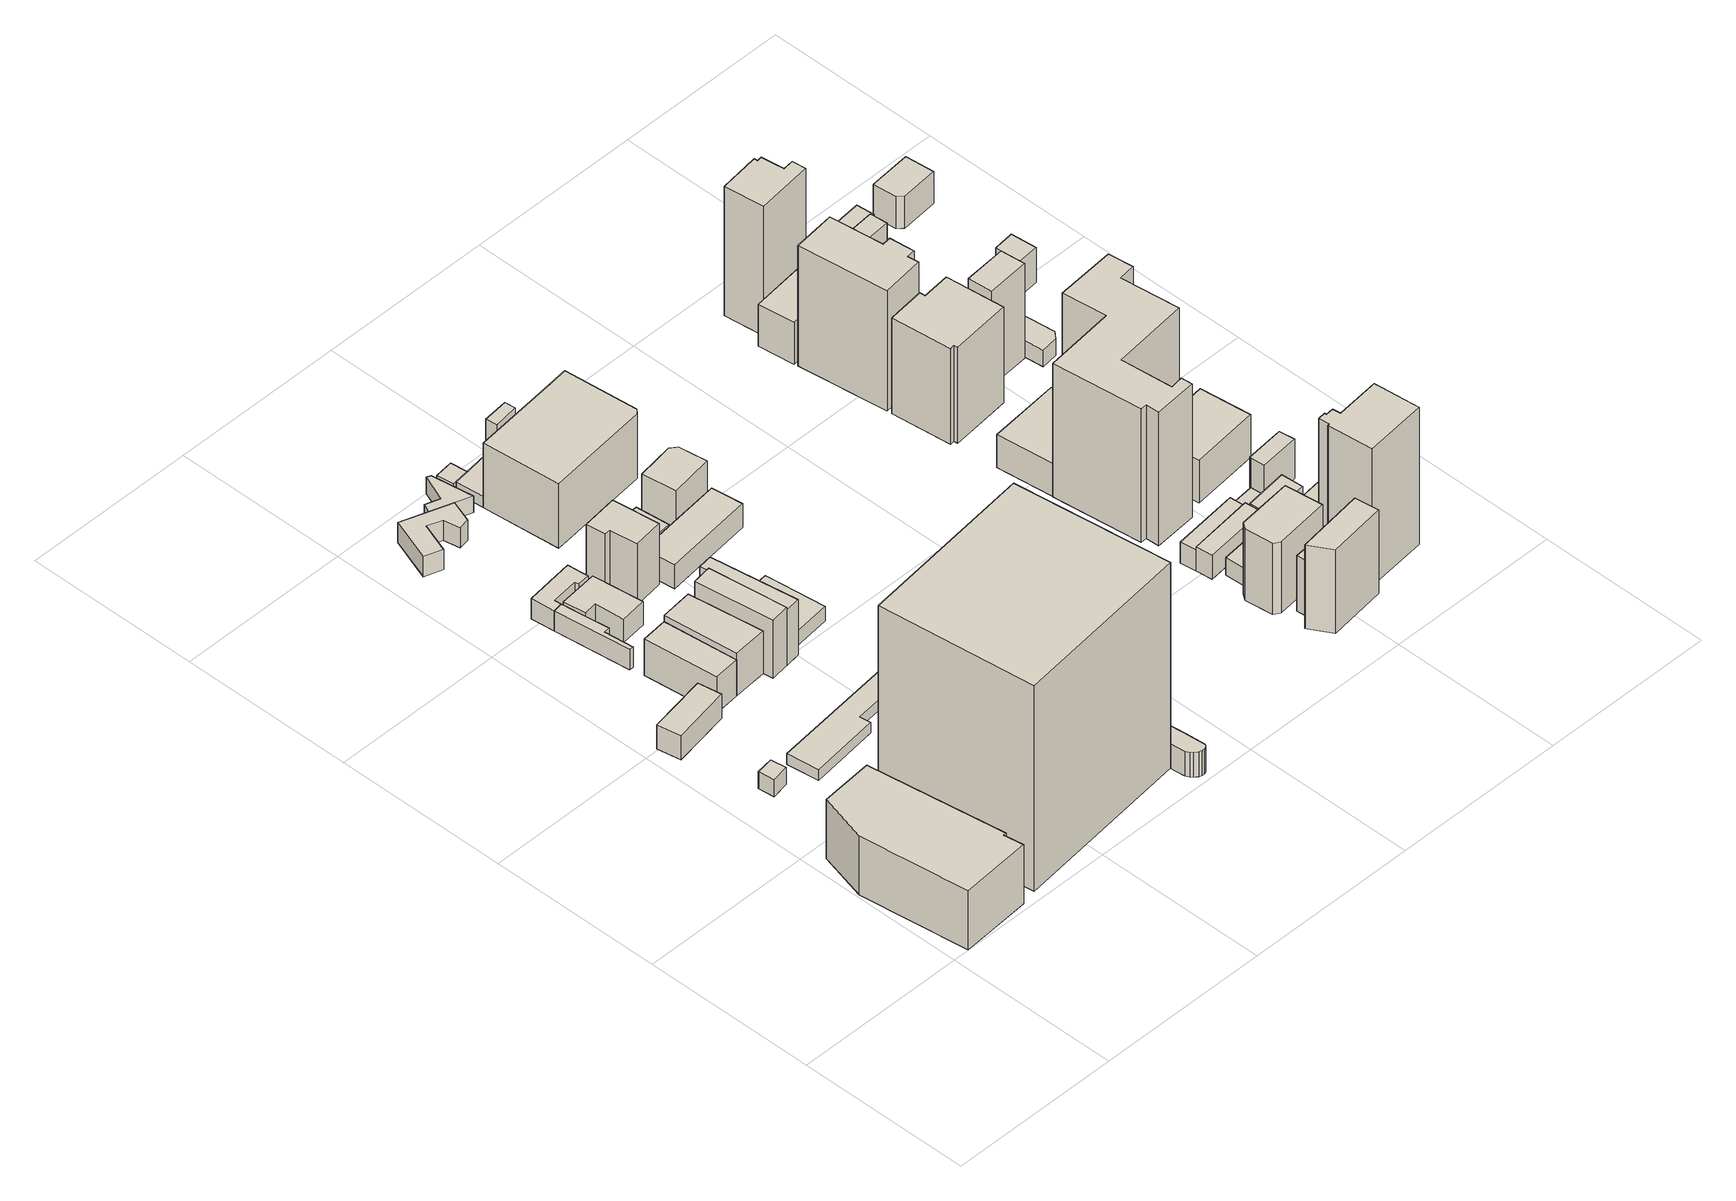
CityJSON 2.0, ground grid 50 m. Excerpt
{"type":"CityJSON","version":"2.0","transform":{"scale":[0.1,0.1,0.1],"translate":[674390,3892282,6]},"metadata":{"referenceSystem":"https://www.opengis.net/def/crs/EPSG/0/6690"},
"CityObjects":{
"building1":{"type":"Building","attributes":{"class":"3002","usage":"402","measuredHeight":22.9,"storeysAboveGround":4,"BuildingDetailAttribute.totalFloorArea":3641.73,"BuildingDetailAttribute.buildingFootprintArea":910.43,"BuildingDetailAttribute.buildingRoofEdgeArea":910.43,"BuildingDetailAttribute.urbanPlanType":"21","BuildingDetailAttribute.landUseType":"213","BuildingDetailAttribute.surveyYear":2021,"BuildingIDAttribute.prefecture":"23","BuildingIDAttribute.city":"23106"},"address":[{"country":"日本","locality":"愛知県名古屋市"}],"geometry":[{"type":"Solid","lod":"1","boundaries":[[[[0,1,2,3,4,5,6]],[[5,7,8,6]],[[4,9,7,5]],[[3,10,9,4]],[[2,11,10,3]],[[1,12,11,2]],[[0,13,12,1]],[[6,8,13,0]],[[7,9,10,11,12,13,8]]]]}]},
"building2":{"type":"Building","attributes":{"class":"3001","usage":"401","measuredHeight":6.4,"storeysAboveGround":1,"BuildingDetailAttribute.totalFloorArea":23.01,"BuildingDetailAttribute.buildingFootprintArea":23.01,"BuildingDetailAttribute.buildingRoofEdgeArea":23.01,"BuildingDetailAttribute.urbanPlanType":"21","BuildingDetailAttribute.landUseType":"212","BuildingDetailAttribute.surveyYear":2021,"BuildingIDAttribute.prefecture":"23","BuildingIDAttribute.city":"23106"},"address":[{"country":"日本","locality":"愛知県名古屋市"}],"geometry":[{"type":"Solid","lod":"1","boundaries":[[[[14,15,16,17]],[[16,18,19,17]],[[15,20,18,16]],[[14,21,20,15]],[[17,19,21,14]],[[18,20,21,19]]]]}]},
"building3":{"type":"Building","attributes":{"class":"3001","usage":"412","measuredHeight":26.7,"storeysAboveGround":2,"BuildingDetailAttribute.totalFloorArea":233.75,"BuildingDetailAttribute.buildingFootprintArea":116.87,"BuildingDetailAttribute.buildingRoofEdgeArea":116.87,"BuildingDetailAttribute.urbanPlanType":"21","BuildingDetailAttribute.landUseType":"211","BuildingDetailAttribute.surveyYear":2021,"BuildingIDAttribute.prefecture":"23","BuildingIDAttribute.city":"23106"},"address":[{"country":"日本","locality":"愛知県名古屋市"}],"geometry":[{"type":"Solid","lod":"1","boundaries":[[[[22,23,24,25]],[[24,26,27,25]],[[23,28,26,24]],[[22,29,28,23]],[[25,27,29,22]],[[26,28,29,27]]]]}]},
"building4":{"type":"Building","attributes":{"class":"3002","usage":"401","measuredHeight":18.6,"storeysAboveGround":3,"BuildingDetailAttribute.totalFloorArea":484.32,"BuildingDetailAttribute.buildingFootprintArea":161.44,"BuildingDetailAttribute.buildingRoofEdgeArea":161.44,"BuildingDetailAttribute.urbanPlanType":"21","BuildingDetailAttribute.landUseType":"212","BuildingDetailAttribute.surveyYear":2021,"BuildingIDAttribute.prefecture":"23","BuildingIDAttribute.city":"23106"},"address":[{"country":"日本","locality":"愛知県名古屋市"}],"geometry":[{"type":"Solid","lod":"1","boundaries":[[[[30,31,32,33]],[[32,34,35,33]],[[31,36,34,32]],[[30,37,36,31]],[[33,35,37,30]],[[34,36,37,35]]]]}]},
"building5":{"type":"Building","attributes":{"class":"3001","usage":"454","measuredHeight":8.5,"storeysAboveGround":2,"BuildingDetailAttribute.totalFloorArea":102.42,"BuildingDetailAttribute.buildingFootprintArea":51.21,"BuildingDetailAttribute.buildingRoofEdgeArea":51.21,"BuildingDetailAttribute.urbanPlanType":"21","BuildingDetailAttribute.landUseType":"223","BuildingDetailAttribute.surveyYear":2021,"BuildingIDAttribute.prefecture":"23","BuildingIDAttribute.city":"23106"},"address":[{"country":"日本","locality":"愛知県名古屋市"}],"geometry":[{"type":"Solid","lod":"1","boundaries":[[[[38,39,40,41,42,43,44,45]],[[44,46,47,45]],[[43,48,46,44]],[[42,49,48,43]],[[41,50,49,42]],[[40,51,50,41]],[[39,52,51,40]],[[38,53,52,39]],[[45,47,53,38]],[[46,48,49,50,51,52,53,47]]]]}]},
"building6":{"type":"Building","attributes":{"class":"3001","usage":"401","measuredHeight":3.4,"storeysAboveGround":1,"BuildingDetailAttribute.totalFloorArea":282.38,"BuildingDetailAttribute.buildingFootprintArea":282.38,"BuildingDetailAttribute.buildingRoofEdgeArea":282.38,"BuildingDetailAttribute.urbanPlanType":"21","BuildingDetailAttribute.landUseType":"212","BuildingDetailAttribute.surveyYear":2021,"BuildingIDAttribute.prefecture":"23","BuildingIDAttribute.city":"23106"},"address":[{"country":"日本","locality":"愛知県名古屋市"}],"geometry":[{"type":"Solid","lod":"1","boundaries":[[[[54,55,56,57,58,59]],[[58,60,61,59]],[[57,62,60,58]],[[56,63,62,57]],[[55,64,63,56]],[[54,65,64,55]],[[59,61,65,54]],[[60,62,63,64,65,61]]]]}]},
"building7":{"type":"Building","attributes":{"name":"中部電力株式会社(名古屋支店)","class":"3002","usage":"401","measuredHeight":74.7,"storeysAboveGround":16,"BuildingDetailAttribute.totalFloorArea":38559.9,"BuildingDetailAttribute.buildingFootprintArea":2409.99,"BuildingDetailAttribute.buildingRoofEdgeArea":2409.99,"BuildingDetailAttribute.urbanPlanType":"21","BuildingDetailAttribute.landUseType":"212","BuildingDetailAttribute.surveyYear":2021,"BuildingIDAttribute.prefecture":"23","BuildingIDAttribute.city":"23106"},"address":[{"country":"日本","locality":"愛知県名古屋市"}],"geometry":[{"type":"Solid","lod":"1","boundaries":[[[[66,67,68,69]],[[68,70,71,69]],[[67,72,70,68]],[[66,73,72,67]],[[69,71,73,66]],[[70,72,73,71]]]]}]},
"building8":{"type":"Building","attributes":{"class":"9999","usage":"401","measuredHeight":17.6,"storeysAboveGround":3,"BuildingDetailAttribute.totalFloorArea":621.49,"BuildingDetailAttribute.buildingFootprintArea":207.16,"BuildingDetailAttribute.buildingRoofEdgeArea":207.16,"BuildingDetailAttribute.urbanPlanType":"21","BuildingDetailAttribute.landUseType":"212","BuildingDetailAttribute.surveyYear":2021,"BuildingIDAttribute.prefecture":"23","BuildingIDAttribute.city":"23106"},"address":[{"country":"日本","locality":"愛知県名古屋市"}],"geometry":[{"type":"Solid","lod":"1","boundaries":[[[[32,74,75,33]],[[75,76,77,33]],[[74,78,76,75]],[[32,79,78,74]],[[33,77,79,32]],[[76,78,79,77]]]]}]},
"building9":{"type":"Building","attributes":{"class":"3001","usage":"454","measuredHeight":7.5,"storeysAboveGround":2,"BuildingDetailAttribute.totalFloorArea":271.08,"BuildingDetailAttribute.buildingFootprintArea":135.54,"BuildingDetailAttribute.buildingRoofEdgeArea":135.54,"BuildingDetailAttribute.urbanPlanType":"21","BuildingDetailAttribute.landUseType":"223","BuildingDetailAttribute.surveyYear":2021,"BuildingIDAttribute.prefecture":"23","BuildingIDAttribute.city":"23106"},"address":[{"country":"日本","locality":"愛知県名古屋市"}],"geometry":[{"type":"Solid","lod":"1","boundaries":[[[[80,81,82,83,40,39]],[[40,84,85,39]],[[83,86,84,40]],[[82,87,86,83]],[[81,88,87,82]],[[80,89,88,81]],[[39,85,89,80]],[[84,86,87,88,89,85]]]]}]},
"building10":{"type":"Building","attributes":{"class":"3001","usage":"454","measuredHeight":8.5,"storeysAboveGround":2,"BuildingDetailAttribute.totalFloorArea":157.68,"BuildingDetailAttribute.buildingFootprintArea":78.84,"BuildingDetailAttribute.buildingRoofEdgeArea":78.84,"BuildingDetailAttribute.urbanPlanType":"21","BuildingDetailAttribute.landUseType":"223","BuildingDetailAttribute.surveyYear":2021,"BuildingIDAttribute.prefecture":"23","BuildingIDAttribute.city":"23106"},"address":[{"country":"日本","locality":"愛知県名古屋市"}],"geometry":[{"type":"Solid","lod":"1","boundaries":[[[[90,91,92,93,94,38,45,95]],[[45,47,96,95]],[[38,53,47,45]],[[94,97,53,38]],[[93,98,97,94]],[[92,99,98,93]],[[91,100,99,92]],[[90,101,100,91]],[[95,96,101,90]],[[47,53,97,98,99,100,101,96]]]]}]},
"building11":{"type":"Building","attributes":{"class":"9999","usage":"411","measuredHeight":8.4,"storeysAboveGround":3,"BuildingDetailAttribute.totalFloorArea":373.6,"BuildingDetailAttribute.buildingFootprintArea":124.53,"BuildingDetailAttribute.buildingRoofEdgeArea":124.53,"BuildingDetailAttribute.urbanPlanType":"21","BuildingDetailAttribute.landUseType":"211","BuildingDetailAttribute.surveyYear":2021,"BuildingIDAttribute.prefecture":"23","BuildingIDAttribute.city":"23106"},"address":[{"country":"日本","locality":"愛知県名古屋市"}],"geometry":[{"type":"Solid","lod":"1","boundaries":[[[[102,103,104,105,106,107,108,109]],[[108,110,111,109]],[[107,112,110,108]],[[106,113,112,107]],[[105,114,113,106]],[[104,115,114,105]],[[103,116,115,104]],[[102,117,116,103]],[[109,111,117,102]],[[110,112,113,114,115,116,117,111]]]]}]},
"building12":{"type":"Building","attributes":{"class":"3002","usage":"412","measuredHeight":21.6,"storeysAboveGround":6,"BuildingDetailAttribute.totalFloorArea":757.24,"BuildingDetailAttribute.buildingFootprintArea":126.21,"BuildingDetailAttribute.buildingRoofEdgeArea":126.21,"BuildingDetailAttribute.urbanPlanType":"21","BuildingDetailAttribute.landUseType":"211","BuildingDetailAttribute.surveyYear":2021,"BuildingIDAttribute.prefecture":"23","BuildingIDAttribute.city":"23106"},"address":[{"country":"日本","locality":"愛知県名古屋市"}],"geometry":[{"type":"Solid","lod":"1","boundaries":[[[[118,119,120,121]],[[120,122,123,121]],[[119,124,122,120]],[[118,125,124,119]],[[121,123,125,118]],[[122,124,125,123]]]]}]},
"building13":{"type":"Building","attributes":{"class":"3002","usage":"412","measuredHeight":21.6,"storeysAboveGround":6,"BuildingDetailAttribute.totalFloorArea":650.33,"BuildingDetailAttribute.buildingFootprintArea":108.39,"BuildingDetailAttribute.buildingRoofEdgeArea":108.39,"BuildingDetailAttribute.urbanPlanType":"21","BuildingDetailAttribute.landUseType":"211","BuildingDetailAttribute.surveyYear":2021,"BuildingIDAttribute.prefecture":"23","BuildingIDAttribute.city":"23106"},"address":[{"country":"日本","locality":"愛知県名古屋市"}],"geometry":[{"type":"Solid","lod":"1","boundaries":[[[[118,126,127,128,129]],[[128,130,131,129]],[[127,132,130,128]],[[126,133,132,127]],[[118,134,133,126]],[[129,131,134,118]],[[130,132,133,134,131]]]]}]},
"building14":{"type":"Building","attributes":{"class":"3002","usage":"412","measuredHeight":24.5,"storeysAboveGround":7,"BuildingDetailAttribute.totalFloorArea":903.13,"BuildingDetailAttribute.buildingFootprintArea":129.02,"BuildingDetailAttribute.buildingRoofEdgeArea":129.02,"BuildingDetailAttribute.urbanPlanType":"21","BuildingDetailAttribute.landUseType":"211","BuildingDetailAttribute.surveyYear":2021,"BuildingIDAttribute.prefecture":"23","BuildingIDAttribute.city":"23106"},"address":[{"country":"日本","locality":"愛知県名古屋市"}],"geometry":[{"type":"Solid","lod":"1","boundaries":[[[[135,136,137,138,139,140]],[[139,141,142,140]],[[138,143,141,139]],[[137,144,143,138]],[[136,145,144,137]],[[135,146,145,136]],[[140,142,146,135]],[[141,143,144,145,146,142]]]]}]},
"building15":{"type":"Building","attributes":{"class":"3001","usage":"401","measuredHeight":5.3,"storeysAboveGround":1,"BuildingDetailAttribute.totalFloorArea":58.4,"BuildingDetailAttribute.buildingFootprintArea":58.4,"BuildingDetailAttribute.buildingRoofEdgeArea":58.4,"BuildingDetailAttribute.urbanPlanType":"21","BuildingDetailAttribute.landUseType":"212","BuildingDetailAttribute.surveyYear":2021,"BuildingIDAttribute.prefecture":"23","BuildingIDAttribute.city":"23106"},"address":[{"country":"日本","locality":"愛知県名古屋市"}],"geometry":[{"type":"Solid","lod":"1","boundaries":[[[[147,148,149,150,151,152]],[[151,153,154,152]],[[150,155,153,151]],[[149,156,155,150]],[[148,157,156,149]],[[147,158,157,148]],[[152,154,158,147]],[[153,155,156,157,158,154]]]]}]},
"building16":{"type":"Building","attributes":{"class":"3001","usage":"402","measuredHeight":4.6,"storeysAboveGround":1,"BuildingDetailAttribute.totalFloorArea":197.98,"BuildingDetailAttribute.buildingFootprintArea":197.98,"BuildingDetailAttribute.buildingRoofEdgeArea":197.98,"BuildingDetailAttribute.urbanPlanType":"21","BuildingDetailAttribute.landUseType":"212","BuildingDetailAttribute.surveyYear":2021,"BuildingIDAttribute.prefecture":"23","BuildingIDAttribute.city":"23106"},"address":[{"country":"日本","locality":"愛知県名古屋市"}],"geometry":[{"type":"Solid","lod":"1","boundaries":[[[[159,160,161,162]],[[161,163,164,162]],[[160,165,163,161]],[[159,166,165,160]],[[162,164,166,159]],[[163,165,166,164]]]]}]},
"building17":{"type":"Building","attributes":{"class":"3002","usage":"401","measuredHeight":7.9,"storeysAboveGround":1,"BuildingDetailAttribute.totalFloorArea":319.26,"BuildingDetailAttribute.buildingFootprintArea":319.26,"BuildingDetailAttribute.buildingRoofEdgeArea":319.26,"BuildingDetailAttribute.urbanPlanType":"21","BuildingDetailAttribute.landUseType":"212","BuildingDetailAttribute.surveyYear":2021,"BuildingIDAttribute.prefecture":"23","BuildingIDAttribute.city":"23106"},"address":[{"country":"日本","locality":"愛知県名古屋市"}],"geometry":[{"type":"Solid","lod":"1","boundaries":[[[[167,168,169,170,171,172,173,174,175,176,177,178,179,180,181,182,183,184,185,186,187,188]],[[187,189,190,188]],[[186,191,189,187]],[[185,192,191,186]],[[184,193,192,185]],[[183,194,193,184]],[[182,195,194,183]],[[181,196,195,182]],[[180,197,196,181]],[[179,198,197,180]],[[178,199,198,179]],[[177,200,199,178]],[[176,201,200,177]],[[175,202,201,176]],[[174,203,202,175]],[[173,204,203,174]],[[172,205,204,173]],[[171,206,205,172]],[[170,207,206,171]],[[169,208,207,170]],[[168,209,208,169]],[[167,210,209,168]],[[188,190,210,167]],[[189,191,192,193,194,195,196,197,198,199,200,201,202,203,204,205,206,207,208,209,210,190]]]]}]},
"building18":{"type":"Building","attributes":{"class":"3001","usage":"401","measuredHeight":4.4,"storeysAboveGround":1,"BuildingDetailAttribute.totalFloorArea":22.92,"BuildingDetailAttribute.buildingFootprintArea":22.92,"BuildingDetailAttribute.buildingRoofEdgeArea":22.92,"BuildingDetailAttribute.urbanPlanType":"21","BuildingDetailAttribute.landUseType":"212","BuildingDetailAttribute.surveyYear":2021,"BuildingIDAttribute.prefecture":"23","BuildingIDAttribute.city":"23106"},"address":[{"country":"日本","locality":"愛知県名古屋市"}],"geometry":[{"type":"Solid","lod":"1","boundaries":[[[[211,212,213,214]],[[213,215,216,214]],[[212,217,215,213]],[[211,218,217,212]],[[214,216,218,211]],[[215,217,218,216]]]]}]},
"building19":{"type":"Building","attributes":{"class":"3001","usage":"413","measuredHeight":3.2,"storeysAboveGround":1,"BuildingDetailAttribute.totalFloorArea":26.45,"BuildingDetailAttribute.buildingFootprintArea":26.45,"BuildingDetailAttribute.buildingRoofEdgeArea":26.45,"BuildingDetailAttribute.urbanPlanType":"21","BuildingDetailAttribute.landUseType":"212","BuildingDetailAttribute.surveyYear":2021,"BuildingIDAttribute.prefecture":"23","BuildingIDAttribute.city":"23106"},"address":[{"country":"日本","locality":"愛知県名古屋市"}],"geometry":[{"type":"Solid","lod":"1","boundaries":[[[[219,220,221,222,223]],[[222,224,225,223]],[[221,226,224,222]],[[220,227,226,221]],[[219,228,227,220]],[[223,225,228,219]],[[224,226,227,228,225]]]]}]},
"building20":{"type":"Building","attributes":{"class":"3001","usage":"431","measuredHeight":6.8,"storeysAboveGround":2,"BuildingDetailAttribute.totalFloorArea":215.39,"BuildingDetailAttribute.buildingFootprintArea":107.69,"BuildingDetailAttribute.buildingRoofEdgeArea":107.69,"BuildingDetailAttribute.urbanPlanType":"21","BuildingDetailAttribute.landUseType":"213","BuildingDetailAttribute.surveyYear":2021,"BuildingIDAttribute.prefecture":"23","BuildingIDAttribute.city":"23106"},"address":[{"country":"日本","locality":"愛知県名古屋市"}],"geometry":[{"type":"Solid","lod":"1","boundaries":[[[[229,230,231,232]],[[231,233,234,232]],[[230,235,233,231]],[[229,236,235,230]],[[232,234,236,229]],[[233,235,236,234]]]]}]},
"building21":{"type":"Building","attributes":{"class":"3002","usage":"401","measuredHeight":7.3,"storeysAboveGround":1,"BuildingDetailAttribute.totalFloorArea":24.76,"BuildingDetailAttribute.buildingFootprintArea":24.76,"BuildingDetailAttribute.buildingRoofEdgeArea":24.76,"BuildingDetailAttribute.urbanPlanType":"21","BuildingDetailAttribute.landUseType":"212","BuildingDetailAttribute.surveyYear":2021,"BuildingIDAttribute.prefecture":"23","BuildingIDAttribute.city":"23106"},"address":[{"country":"日本","locality":"愛知県名古屋市"}],"geometry":[{"type":"Solid","lod":"1","boundaries":[[[[237,238,239,240,241,242,243,244,245,246,247,248]],[[247,249,250,248]],[[246,251,249,247]],[[245,252,251,246]],[[244,253,252,245]],[[243,254,253,244]],[[242,255,254,243]],[[241,256,255,242]],[[240,257,256,241]],[[239,258,257,240]],[[238,259,258,239]],[[237,260,259,238]],[[248,250,260,237]],[[249,251,252,253,254,255,256,257,258,259,260,250]]]]}]},
"building22":{"type":"Building","attributes":{"class":"3001","usage":"401","measuredHeight":8.9,"storeysAboveGround":2,"BuildingDetailAttribute.totalFloorArea":474.9,"BuildingDetailAttribute.buildingFootprintArea":237.45,"BuildingDetailAttribute.buildingRoofEdgeArea":237.45,"BuildingDetailAttribute.urbanPlanType":"21","BuildingDetailAttribute.landUseType":"212","BuildingDetailAttribute.surveyYear":2021,"BuildingIDAttribute.prefecture":"23","BuildingIDAttribute.city":"23106"},"address":[{"country":"日本","locality":"愛知県名古屋市"}],"geometry":[{"type":"Solid","lod":"1","boundaries":[[[[261,262,263,264]],[[263,265,266,264]],[[262,267,265,263]],[[261,268,267,262]],[[264,266,268,261]],[[265,267,268,266]]]]}]},
"building23":{"type":"Building","attributes":{"class":"3002","usage":"401","measuredHeight":28.6,"storeysAboveGround":5,"BuildingDetailAttribute.totalFloorArea":3532.71,"BuildingDetailAttribute.buildingFootprintArea":706.54,"BuildingDetailAttribute.buildingRoofEdgeArea":706.54,"BuildingDetailAttribute.urbanPlanType":"21","BuildingDetailAttribute.landUseType":"212","BuildingDetailAttribute.surveyYear":2021,"BuildingIDAttribute.prefecture":"23","BuildingIDAttribute.city":"23106"},"address":[{"country":"日本","locality":"愛知県名古屋市"}],"geometry":[{"type":"Solid","lod":"1","boundaries":[[[[269,270,271,272,273,274]],[[273,275,276,274]],[[272,277,275,273]],[[271,278,277,272]],[[270,279,278,271]],[[269,280,279,270]],[[274,276,280,269]],[[275,277,278,279,280,276]]]]}]},
"building24":{"type":"Building","attributes":{"class":"3001","usage":"413","measuredHeight":11.5,"storeysAboveGround":2,"BuildingDetailAttribute.totalFloorArea":420.44,"BuildingDetailAttribute.buildingFootprintArea":210.22,"BuildingDetailAttribute.buildingRoofEdgeArea":210.22,"BuildingDetailAttribute.urbanPlanType":"21","BuildingDetailAttribute.landUseType":"212","BuildingDetailAttribute.surveyYear":2021,"BuildingIDAttribute.prefecture":"23","BuildingIDAttribute.city":"23106"},"address":[{"country":"日本","locality":"愛知県名古屋市"}],"geometry":[{"type":"Solid","lod":"1","boundaries":[[[[281,282,283,284,285,286,287]],[[286,288,289,287]],[[285,290,288,286]],[[284,291,290,285]],[[283,292,291,284]],[[282,228,292,283]],[[281,227,228,282]],[[287,289,227,281]],[[288,290,291,292,228,227,289]]]]}]},
"building25":{"type":"Building","attributes":{"class":"3002","usage":"401","measuredHeight":19.6,"storeysAboveGround":4,"BuildingDetailAttribute.totalFloorArea":492.82,"BuildingDetailAttribute.buildingFootprintArea":123.21,"BuildingDetailAttribute.buildingRoofEdgeArea":123.21,"BuildingDetailAttribute.urbanPlanType":"21","BuildingDetailAttribute.landUseType":"212","BuildingDetailAttribute.surveyYear":2021,"BuildingIDAttribute.prefecture":"23","BuildingIDAttribute.city":"23106"},"address":[{"country":"日本","locality":"愛知県名古屋市"}],"geometry":[{"type":"Solid","lod":"1","boundaries":[[[[293,294,295,296,297]],[[296,298,299,297]],[[295,300,298,296]],[[294,301,300,295]],[[293,302,301,294]],[[297,299,302,293]],[[298,300,301,302,299]]]]}]},
"building26":{"type":"Building","attributes":{"class":"3001","usage":"413","measuredHeight":9.5,"storeysAboveGround":3,"BuildingDetailAttribute.totalFloorArea":70.25,"BuildingDetailAttribute.buildingFootprintArea":23.42,"BuildingDetailAttribute.buildingRoofEdgeArea":23.42,"BuildingDetailAttribute.urbanPlanType":"21","BuildingDetailAttribute.landUseType":"212","BuildingDetailAttribute.surveyYear":2021,"BuildingIDAttribute.prefecture":"23","BuildingIDAttribute.city":"23106"},"address":[{"country":"日本","locality":"愛知県名古屋市"}],"geometry":[{"type":"Solid","lod":"1","boundaries":[[[[303,284,283,304]],[[283,305,306,304]],[[284,307,305,283]],[[303,308,307,284]],[[304,306,308,303]],[[305,307,308,306]]]]}]},
"building27":{"type":"Building","attributes":{"class":"3002","usage":"401","measuredHeight":28.8,"storeysAboveGround":7,"BuildingDetailAttribute.totalFloorArea":887.81,"BuildingDetailAttribute.buildingFootprintArea":126.83,"BuildingDetailAttribute.buildingRoofEdgeArea":126.83,"BuildingDetailAttribute.urbanPlanType":"21","BuildingDetailAttribute.landUseType":"212","BuildingDetailAttribute.surveyYear":2021,"BuildingIDAttribute.prefecture":"23","BuildingIDAttribute.city":"23106"},"address":[{"country":"日本","locality":"愛知県名古屋市"}],"geometry":[{"type":"Solid","lod":"1","boundaries":[[[[309,310,311,312]],[[311,313,314,312]],[[310,315,313,311]],[[309,316,315,310]],[[312,314,316,309]],[[313,315,316,314]]]]}]},
"building28":{"type":"Building","attributes":{"class":"3002","usage":"412","measuredHeight":23.8,"storeysAboveGround":8,"BuildingDetailAttribute.totalFloorArea":1517.92,"BuildingDetailAttribute.buildingFootprintArea":189.74,"BuildingDetailAttribute.buildingRoofEdgeArea":189.74,"BuildingDetailAttribute.urbanPlanType":"21","BuildingDetailAttribute.landUseType":"211","BuildingDetailAttribute.surveyYear":2021,"BuildingIDAttribute.prefecture":"23","BuildingIDAttribute.city":"23106"},"address":[{"country":"日本","locality":"愛知県名古屋市"}],"geometry":[{"type":"Solid","lod":"1","boundaries":[[[[317,318,319,320,321,322]],[[321,323,324,322]],[[320,325,323,321]],[[319,326,325,320]],[[318,327,326,319]],[[317,328,327,318]],[[322,324,328,317]],[[323,325,326,327,328,324]]]]}]},
"building29":{"type":"Building","attributes":{"class":"3002","usage":"413","measuredHeight":28.7,"storeysAboveGround":3,"BuildingDetailAttribute.totalFloorArea":169.34,"BuildingDetailAttribute.buildingFootprintArea":56.45,"BuildingDetailAttribute.buildingRoofEdgeArea":56.45,"BuildingDetailAttribute.urbanPlanType":"21","BuildingDetailAttribute.landUseType":"212","BuildingDetailAttribute.surveyYear":2021,"BuildingIDAttribute.prefecture":"23","BuildingIDAttribute.city":"23106"},"address":[{"country":"日本","locality":"愛知県名古屋市"}],"geometry":[{"type":"Solid","lod":"1","boundaries":[[[[329,330,331,332]],[[331,333,334,332]],[[330,335,333,331]],[[329,336,335,330]],[[332,334,336,329]],[[333,335,336,334]]]]}]},
"building30":{"type":"Building","attributes":{"class":"3001","usage":"411","measuredHeight":7.7,"storeysAboveGround":2,"BuildingDetailAttribute.totalFloorArea":181.38,"BuildingDetailAttribute.buildingFootprintArea":90.69,"BuildingDetailAttribute.buildingRoofEdgeArea":90.69,"BuildingDetailAttribute.urbanPlanType":"21","BuildingDetailAttribute.landUseType":"211","BuildingDetailAttribute.surveyYear":2021,"BuildingIDAttribute.prefecture":"23","BuildingIDAttribute.city":"23106"},"address":[{"country":"日本","locality":"愛知県名古屋市"}],"geometry":[{"type":"Solid","lod":"1","boundaries":[[[[337,338,339,340]],[[339,341,342,340]],[[338,343,341,339]],[[337,344,343,338]],[[340,342,344,337]],[[341,343,344,342]]]]}]},
"building31":{"type":"Building","attributes":{"class":"3001","usage":"431","measuredHeight":14.6,"storeysAboveGround":1,"BuildingDetailAttribute.totalFloorArea":96.68,"BuildingDetailAttribute.buildingFootprintArea":96.68,"BuildingDetailAttribute.buildingRoofEdgeArea":96.68,"BuildingDetailAttribute.urbanPlanType":"21","BuildingDetailAttribute.landUseType":"213","BuildingDetailAttribute.surveyYear":2021,"BuildingIDAttribute.prefecture":"23","BuildingIDAttribute.city":"23106"},"address":[{"country":"日本","locality":"愛知県名古屋市"}],"geometry":[{"type":"Solid","lod":"1","boundaries":[[[[345,346,347,348]],[[347,349,350,348]],[[346,351,349,347]],[[345,352,351,346]],[[348,350,352,345]],[[349,351,352,350]]]]}]},
"building32":{"type":"Building","attributes":{"class":"9999","usage":"413","measuredHeight":7.7,"storeysAboveGround":2,"BuildingDetailAttribute.totalFloorArea":172.92,"BuildingDetailAttribute.buildingFootprintArea":86.46,"BuildingDetailAttribute.buildingRoofEdgeArea":86.46,"BuildingDetailAttribute.urbanPlanType":"21","BuildingDetailAttribute.landUseType":"212","BuildingDetailAttribute.surveyYear":2021,"BuildingIDAttribute.prefecture":"23","BuildingIDAttribute.city":"23106"},"address":[{"country":"日本","locality":"愛知県名古屋市"}],"geometry":[{"type":"Solid","lod":"1","boundaries":[[[[340,353,354,337]],[[354,355,356,337]],[[353,357,355,354]],[[340,358,357,353]],[[337,356,358,340]],[[355,357,358,356]]]]}]},
"building33":{"type":"Building","attributes":{"class":"3002","usage":"412","measuredHeight":42.5,"storeysAboveGround":3,"BuildingDetailAttribute.totalFloorArea":1007.99,"BuildingDetailAttribute.buildingFootprintArea":336,"BuildingDetailAttribute.buildingRoofEdgeArea":336,"BuildingDetailAttribute.urbanPlanType":"21","BuildingDetailAttribute.landUseType":"211","BuildingDetailAttribute.surveyYear":2021,"BuildingIDAttribute.prefecture":"23","BuildingIDAttribute.city":"23106"},"address":[{"country":"日本","locality":"愛知県名古屋市"}],"geometry":[{"type":"Solid","lod":"1","boundaries":[[[[359,360,361,362,363]],[[362,364,365,363]],[[361,366,364,362]],[[360,367,366,361]],[[359,368,367,360]],[[363,365,368,359]],[[364,366,367,368,365]]]]}]},
"building34":{"type":"Building","attributes":{"class":"3002","usage":"401","measuredHeight":42.6,"storeysAboveGround":8,"BuildingDetailAttribute.totalFloorArea":2683.48,"BuildingDetailAttribute.buildingFootprintArea":335.43,"BuildingDetailAttribute.buildingRoofEdgeArea":335.43,"BuildingDetailAttribute.urbanPlanType":"21","BuildingDetailAttribute.landUseType":"212","BuildingDetailAttribute.surveyYear":2021,"BuildingIDAttribute.prefecture":"23","BuildingIDAttribute.city":"23106"},"address":[{"country":"日本","locality":"愛知県名古屋市"}],"geometry":[{"type":"Solid","lod":"1","boundaries":[[[[369,370,371,372,373,374,375,376]],[[375,377,378,376]],[[374,379,377,375]],[[373,380,379,374]],[[372,381,380,373]],[[371,382,381,372]],[[370,383,382,371]],[[369,384,383,370]],[[376,378,384,369]],[[377,379,380,381,382,383,384,378]]]]}]},
"building35":{"type":"Building","attributes":{"class":"3002","usage":"412","measuredHeight":50.6,"storeysAboveGround":13,"BuildingDetailAttribute.totalFloorArea":10188.77,"BuildingDetailAttribute.buildingFootprintArea":783.75,"BuildingDetailAttribute.buildingRoofEdgeArea":783.75,"BuildingDetailAttribute.urbanPlanType":"21","BuildingDetailAttribute.landUseType":"211","BuildingDetailAttribute.surveyYear":2021,"BuildingIDAttribute.prefecture":"23","BuildingIDAttribute.city":"23106"},"address":[{"country":"日本","locality":"愛知県名古屋市"}],"geometry":[{"type":"Solid","lod":"1","boundaries":[[[[385,386,387,388,389,390,391,392,393,394,395,396,397,398]],[[397,399,400,398]],[[396,401,399,397]],[[395,402,401,396]],[[394,403,402,395]],[[393,404,403,394]],[[392,405,404,393]],[[391,406,405,392]],[[390,407,406,391]],[[389,408,407,390]],[[388,409,408,389]],[[387,410,409,388]],[[386,411,410,387]],[[385,412,411,386]],[[398,400,412,385]],[[399,401,402,403,404,405,406,407,408,409,410,411,412,400]]]]}]},
"building36":{"type":"Building","attributes":{"class":"9999","usage":"414","measuredHeight":43.8,"storeysAboveGround":14,"BuildingDetailAttribute.totalFloorArea":3518.57,"BuildingDetailAttribute.buildingFootprintArea":251.33,"BuildingDetailAttribute.buildingRoofEdgeArea":251.33,"BuildingDetailAttribute.urbanPlanType":"21","BuildingDetailAttribute.landUseType":"211","BuildingDetailAttribute.surveyYear":2021,"BuildingIDAttribute.prefecture":"23","BuildingIDAttribute.city":"23106"},"address":[{"country":"日本","locality":"愛知県名古屋市中区千代田五丁目１８０６"}],"geometry":[{"type":"Solid","lod":"1","boundaries":[[[[413,414,415,416,417,418,419,420,421,422]],[[421,423,424,422]],[[420,425,423,421]],[[419,426,425,420]],[[418,427,426,419]],[[417,428,427,418]],[[416,429,428,417]],[[415,430,429,416]],[[414,431,430,415]],[[413,432,431,414]],[[422,424,432,413]],[[423,425,426,427,428,429,430,431,432,424]]]]}]},
"building37":{"type":"Building","attributes":{"class":"3001","usage":"411","measuredHeight":6.4,"storeysAboveGround":1,"BuildingDetailAttribute.totalFloorArea":26.02,"BuildingDetailAttribute.buildingFootprintArea":26.02,"BuildingDetailAttribute.buildingRoofEdgeArea":26.02,"BuildingDetailAttribute.urbanPlanType":"21","BuildingDetailAttribute.landUseType":"211","BuildingDetailAttribute.surveyYear":2021,"BuildingIDAttribute.prefecture":"23","BuildingIDAttribute.city":"23106"},"address":[{"country":"日本","locality":"愛知県名古屋市"}],"geometry":[{"type":"Solid","lod":"1","boundaries":[[[[433,434,435,436]],[[435,437,438,436]],[[434,439,437,435]],[[433,440,439,434]],[[436,438,440,433]],[[437,439,440,438]]]]}]},
"building38":{"type":"Building","attributes":{"class":"3002","usage":"412","measuredHeight":50.4,"storeysAboveGround":13,"BuildingDetailAttribute.totalFloorArea":4390.61,"BuildingDetailAttribute.buildingFootprintArea":337.74,"BuildingDetailAttribute.buildingRoofEdgeArea":337.74,"BuildingDetailAttribute.urbanPlanType":"21","BuildingDetailAttribute.landUseType":"211","BuildingDetailAttribute.surveyYear":2021,"BuildingIDAttribute.prefecture":"23","BuildingIDAttribute.city":"23106"},"address":[{"country":"日本","locality":"愛知県名古屋市"}],"geometry":[{"type":"Solid","lod":"1","boundaries":[[[[441,442,443,444,445,446,447,448]],[[447,449,450,448]],[[446,451,449,447]],[[445,452,451,446]],[[444,453,452,445]],[[443,454,453,444]],[[442,455,454,443]],[[441,456,455,442]],[[448,450,456,441]],[[449,451,452,453,454,455,456,450]]]]}]},
"building39":{"type":"Building","attributes":{"class":"3001","usage":"411","measuredHeight":6.5,"storeysAboveGround":2,"BuildingDetailAttribute.totalFloorArea":154.09,"BuildingDetailAttribute.buildingFootprintArea":77.05,"BuildingDetailAttribute.buildingRoofEdgeArea":77.05,"BuildingDetailAttribute.urbanPlanType":"21","BuildingDetailAttribute.landUseType":"211","BuildingDetailAttribute.surveyYear":2021,"BuildingIDAttribute.prefecture":"23","BuildingIDAttribute.city":"23106"},"address":[{"country":"日本","locality":"愛知県名古屋市"}],"geometry":[{"type":"Solid","lod":"1","boundaries":[[[[457,458,459,460,461]],[[460,462,463,461]],[[459,464,462,460]],[[458,465,464,459]],[[457,466,465,458]],[[461,463,466,457]],[[462,464,465,466,463]]]]}]},
"building40":{"type":"Building","attributes":{"class":"3001","usage":"431","measuredHeight":4.4,"storeysAboveGround":1,"BuildingDetailAttribute.totalFloorArea":95.47,"BuildingDetailAttribute.buildingFootprintArea":95.47,"BuildingDetailAttribute.buildingRoofEdgeArea":95.47,"BuildingDetailAttribute.urbanPlanType":"21","BuildingDetailAttribute.landUseType":"213","BuildingDetailAttribute.surveyYear":2021,"BuildingIDAttribute.prefecture":"23","BuildingIDAttribute.city":"23106"},"address":[{"country":"日本","locality":"愛知県名古屋市"}],"geometry":[{"type":"Solid","lod":"1","boundaries":[[[[467,468,469,470,471]],[[470,472,473,471]],[[469,474,472,470]],[[468,475,474,469]],[[467,476,475,468]],[[471,473,476,467]],[[472,474,475,476,473]]]]}]},
"building41":{"type":"Building","attributes":{"class":"3002","usage":"401","measuredHeight":16,"storeysAboveGround":4,"BuildingDetailAttribute.totalFloorArea":864.01,"BuildingDetailAttribute.buildingFootprintArea":216,"BuildingDetailAttribute.buildingRoofEdgeArea":216,"BuildingDetailAttribute.urbanPlanType":"21","BuildingDetailAttribute.landUseType":"212","BuildingDetailAttribute.surveyYear":2021,"BuildingIDAttribute.prefecture":"23","BuildingIDAttribute.city":"23106"},"address":[{"country":"日本","locality":"愛知県名古屋市"}],"geometry":[{"type":"Solid","lod":"1","boundaries":[[[[477,478,479,480]],[[479,481,482,480]],[[478,483,481,479]],[[477,484,483,478]],[[480,482,484,477]],[[481,483,484,482]]]]}]},
"building42":{"type":"Building","attributes":{"class":"3002","usage":"412","measuredHeight":15.6,"storeysAboveGround":3,"BuildingDetailAttribute.totalFloorArea":882.44,"BuildingDetailAttribute.buildingFootprintArea":294.15,"BuildingDetailAttribute.buildingRoofEdgeArea":294.15,"BuildingDetailAttribute.urbanPlanType":"21","BuildingDetailAttribute.landUseType":"211","BuildingDetailAttribute.surveyYear":2021,"BuildingIDAttribute.prefecture":"23","BuildingIDAttribute.city":"23106"},"address":[{"country":"日本","locality":"愛知県名古屋市"}],"geometry":[{"type":"Solid","lod":"1","boundaries":[[[[485,486,487,488]],[[487,489,490,488]],[[486,491,489,487]],[[485,492,491,486]],[[488,490,492,485]],[[489,491,492,490]]]]}]},
"building43":{"type":"Building","attributes":{"class":"3002","usage":"413","measuredHeight":14.6,"storeysAboveGround":4,"BuildingDetailAttribute.totalFloorArea":206.15,"BuildingDetailAttribute.buildingFootprintArea":51.54,"BuildingDetailAttribute.buildingRoofEdgeArea":51.54,"BuildingDetailAttribute.urbanPlanType":"21","BuildingDetailAttribute.landUseType":"212","BuildingDetailAttribute.surveyYear":2021,"BuildingIDAttribute.prefecture":"23","BuildingIDAttribute.city":"23106"},"address":[{"country":"日本","locality":"愛知県名古屋市"}],"geometry":[{"type":"Solid","lod":"1","boundaries":[[[[493,494,495,496,497]],[[496,498,499,497]],[[495,500,498,496]],[[494,501,500,495]],[[493,502,501,494]],[[497,499,502,493]],[[498,500,501,502,499]]]]}]},
"building44":{"type":"Building","attributes":{"class":"9999","usage":"412","measuredHeight":41.3,"storeysAboveGround":13,"BuildingDetailAttribute.totalFloorArea":2147.93,"BuildingDetailAttribute.buildingFootprintArea":165.23,"BuildingDetailAttribute.buildingRoofEdgeArea":165.23,"BuildingDetailAttribute.urbanPlanType":"21","BuildingDetailAttribute.landUseType":"211","BuildingDetailAttribute.surveyYear":2021,"BuildingIDAttribute.prefecture":"23","BuildingIDAttribute.city":"23106"},"address":[{"country":"日本","locality":"愛知県名古屋市中区千代田五丁目４１５－１"}],"geometry":[{"type":"Solid","lod":"1","boundaries":[[[[503,504,505,506,507,508,509,510]],[[509,511,512,510]],[[508,513,511,509]],[[507,514,513,508]],[[506,515,514,507]],[[505,516,515,506]],[[504,517,516,505]],[[503,518,517,504]],[[510,512,518,503]],[[511,513,514,515,516,517,518,512]]]]}]},
"building45":{"type":"Building","attributes":{"class":"3002","usage":"401","measuredHeight":30.3,"storeysAboveGround":1,"BuildingDetailAttribute.totalFloorArea":85.78,"BuildingDetailAttribute.buildingFootprintArea":85.78,"BuildingDetailAttribute.buildingRoofEdgeArea":85.78,"BuildingDetailAttribute.urbanPlanType":"21","BuildingDetailAttribute.landUseType":"212","BuildingDetailAttribute.surveyYear":2021,"BuildingIDAttribute.prefecture":"23","BuildingIDAttribute.city":"23106"},"address":[{"country":"日本","locality":"愛知県名古屋市"}],"geometry":[{"type":"Solid","lod":"1","boundaries":[[[[519,520,521,522]],[[521,523,524,522]],[[520,525,523,521]],[[519,526,525,520]],[[522,524,526,519]],[[523,525,526,524]]]]}]},
"building46":{"type":"Building","attributes":{"class":"3003","usage":"412","measuredHeight":3.4,"storeysAboveGround":1,"BuildingDetailAttribute.totalFloorArea":23.08,"BuildingDetailAttribute.buildingFootprintArea":23.08,"BuildingDetailAttribute.buildingRoofEdgeArea":23.08,"BuildingDetailAttribute.urbanPlanType":"21","BuildingDetailAttribute.landUseType":"211","BuildingDetailAttribute.surveyYear":2021,"BuildingIDAttribute.prefecture":"23","BuildingIDAttribute.city":"23106"},"address":[{"country":"日本","locality":"愛知県名古屋市"}],"geometry":[{"type":"Solid","lod":"1","boundaries":[[[[527,528,529,530]],[[529,531,532,530]],[[528,533,531,529]],[[527,534,533,528]],[[530,532,534,527]],[[531,533,534,532]]]]}]},
"building47":{"type":"Building","attributes":{"class":"3001","usage":"411","measuredHeight":15,"storeysAboveGround":2,"BuildingDetailAttribute.totalFloorArea":127.77,"BuildingDetailAttribute.buildingFootprintArea":63.89,"BuildingDetailAttribute.buildingRoofEdgeArea":63.89,"BuildingDetailAttribute.urbanPlanType":"21","BuildingDetailAttribute.landUseType":"211","BuildingDetailAttribute.surveyYear":2021,"BuildingIDAttribute.prefecture":"23","BuildingIDAttribute.city":"23106"},"address":[{"country":"日本","locality":"愛知県名古屋市"}],"geometry":[{"type":"Solid","lod":"1","boundaries":[[[[535,536,537,538]],[[537,539,540,538]],[[536,541,539,537]],[[535,542,541,536]],[[538,540,542,535]],[[539,541,542,540]]]]}]},
"building48":{"type":"Building","attributes":{"class":"9999","usage":"401","measuredHeight":17.3,"storeysAboveGround":1,"BuildingDetailAttribute.totalFloorArea":84.63,"BuildingDetailAttribute.buildingFootprintArea":84.63,"BuildingDetailAttribute.buildingRoofEdgeArea":84.63,"BuildingDetailAttribute.urbanPlanType":"21","BuildingDetailAttribute.landUseType":"212","BuildingDetailAttribute.surveyYear":2021,"BuildingIDAttribute.prefecture":"23","BuildingIDAttribute.city":"23106"},"address":[{"country":"日本","locality":"愛知県名古屋市"}],"geometry":[{"type":"Solid","lod":"1","boundaries":[[[[543,544,545,546,547]],[[546,548,549,547]],[[545,550,548,546]],[[544,551,550,545]],[[543,552,551,544]],[[547,549,552,543]],[[548,550,551,552,549]]]]}]},
"building49":{"type":"Building","attributes":{"class":"3002","usage":"413","measuredHeight":16,"storeysAboveGround":4,"BuildingDetailAttribute.totalFloorArea":368.51,"BuildingDetailAttribute.buildingFootprintArea":92.13,"BuildingDetailAttribute.buildingRoofEdgeArea":92.13,"BuildingDetailAttribute.urbanPlanType":"21","BuildingDetailAttribute.landUseType":"212","BuildingDetailAttribute.surveyYear":2021,"BuildingIDAttribute.prefecture":"23","BuildingIDAttribute.city":"23106"},"address":[{"country":"日本","locality":"愛知県名古屋市"}],"geometry":[{"type":"Solid","lod":"1","boundaries":[[[[553,554,555,556]],[[555,557,558,556]],[[554,559,557,555]],[[553,560,559,554]],[[556,558,560,553]],[[557,559,560,558]]]]}]},
"building50":{"type":"Building","attributes":{"class":"3002","usage":"411","measuredHeight":14,"storeysAboveGround":3,"BuildingDetailAttribute.totalFloorArea":132.96,"BuildingDetailAttribute.buildingFootprintArea":44.32,"BuildingDetailAttribute.buildingRoofEdgeArea":44.32,"BuildingDetailAttribute.urbanPlanType":"21","BuildingDetailAttribute.landUseType":"211","BuildingDetailAttribute.surveyYear":2021,"BuildingIDAttribute.prefecture":"23","BuildingIDAttribute.city":"23106"},"address":[{"country":"日本","locality":"愛知県名古屋市"}],"geometry":[{"type":"Solid","lod":"1","boundaries":[[[[538,537,561,562]],[[561,563,564,562]],[[537,565,563,561]],[[538,566,565,537]],[[562,564,566,538]],[[563,565,566,564]]]]}]},
"building51":{"type":"Building","attributes":{"class":"9999","usage":"441","measuredHeight":16.2,"storeysAboveGround":2,"BuildingDetailAttribute.totalFloorArea":89.48,"BuildingDetailAttribute.buildingFootprintArea":44.74,"BuildingDetailAttribute.buildingRoofEdgeArea":127.23,"BuildingDetailAttribute.urbanPlanType":"21","BuildingDetailAttribute.landUseType":"213","BuildingDetailAttribute.surveyYear":2021,"BuildingIDAttribute.prefecture":"23","BuildingIDAttribute.city":"23106"},"address":[{"country":"日本","locality":"愛知県名古屋市"}],"geometry":[{"type":"Solid","lod":"1","boundaries":[[[[567,568,569,570]],[[569,571,572,570]],[[568,573,571,569]],[[567,574,573,568]],[[570,572,574,567]],[[571,573,574,572]]]]}]},
"building52":{"type":"Building","attributes":{"class":"3002","usage":"401","measuredHeight":16.2,"storeysAboveGround":3,"BuildingDetailAttribute.totalFloorArea":302.62,"BuildingDetailAttribute.buildingFootprintArea":100.87,"BuildingDetailAttribute.buildingRoofEdgeArea":100.87,"BuildingDetailAttribute.urbanPlanType":"21","BuildingDetailAttribute.landUseType":"212","BuildingDetailAttribute.surveyYear":2021,"BuildingIDAttribute.prefecture":"23","BuildingIDAttribute.city":"23106"},"address":[{"country":"日本","locality":"愛知県名古屋市"}],"geometry":[{"type":"Solid","lod":"1","boundaries":[[[[575,576,577,578,579]],[[578,580,581,579]],[[577,582,580,578]],[[576,583,582,577]],[[575,584,583,576]],[[579,581,584,575]],[[580,582,583,584,581]]]]}]}
},
"vertices":[
[48,2,1],[8,316,1],[44,458,1],[195,471,1],[252,75,1],[243,74,1],[252,18,1],[243,74,190],[252,18,190],[252,75,190],[195,471,190],[44,458,190],[8,316,190],[48,2,190],
[104,735,6],[153,743,6],[160,698,6],[109,689,6],[160,698,60],[109,689,60],[153,743,60],[104,735,60],
[40,1003,3],[210,1033,3],[221,966,3],[52,936,3],[221,966,80],[52,936,80],[210,1033,80],[40,1003,80],
[224,986,4],[201,1198,4],[276,1206,4],[299,993,4],[276,1206,120],[299,993,120],[201,1198,120],[224,986,120],
[192,1458,5],[193,1453,5],[201,1388,5],[210,1320,5],[193,1318,5],[202,1235,5],[190,1235,5],[164,1454,5],[190,1235,70],[164,1454,70],[202,1235,70],[193,1318,70],[210,1320,70],[201,1388,70],[193,1453,70],[192,1458,70],
[570,786,6],[577,727,6],[419,709,6],[423,678,6],[221,652,6],[210,745,6],[221,652,40],[210,745,40],[423,678,40],[419,709,40],[577,727,40],[570,786,40],
[298,28,3],[244,481,3],[766,544,3],[824,91,3],[766,544,660],[824,91,660],[244,481,660],[298,28,660],
[368,1216,4],[398,1002,4],[398,1002,140],[299,993,140],[368,1216,140],[276,1206,140],
[305,1465,5],[323,1318,5],[248,1309,5],[239,1393,5],[201,1388,80],[193,1453,80],[239,1393,80],[248,1309,80],[323,1318,80],[305,1465,80],
[299,1540,5],[305,1480,5],[270,1477,5],[267,1487,5],[190,1478,5],[157,1522,5],[157,1522,70],[190,1478,70],[267,1487,70],[270,1477,70],[305,1480,70],[299,1540,70],
[248,1815,6],[217,1810,6],[208,1856,6],[166,1871,6],[136,1786,6],[86,1803,6],[129,1928,6],[270,1879,6],[129,1928,70],[270,1879,70],[86,1803,70],[136,1786,70],[166,1871,70],[208,1856,70],[217,1810,70],[248,1815,70],
[427,1206,4],[456,981,4],[402,973,4],[371,1198,4],[402,973,190],[371,1198,190],[456,981,190],[427,1206,190],
[424,1232,4],[464,1237,4],[501,987,4],[457,981,4],[501,987,180],[457,981,180],[464,1237,180],[424,1232,180],[427,1206,180],
[362,1376,5],[352,1455,5],[336,1454,5],[329,1509,5],[432,1522,5],[449,1387,5],[432,1522,200],[449,1387,200],[329,1509,200],[336,1454,200],[352,1455,200],[362,1376,200],
[214,1908,7],[224,1933,7],[266,1919,7],[295,1995,7],[307,1990,7],[325,1870,7],[307,1990,60],[325,1870,60],[295,1995,60],[266,1919,60],[224,1933,60],[214,1908,60],
[629,1022,4],[517,1009,4],[497,1184,4],[609,1197,4],[497,1184,50],[609,1197,50],[517,1009,50],[629,1022,50],
[879,33,1],[877,28,1],[874,25,1],[867,21,1],[859,21,1],[850,24,1],[840,33,1],[834,39,1],[829,49,1],[824,91,1],[766,544,1],[760,589,1],[761,595,1],[765,602,1],[771,608,1],[775,614,1],[785,617,1],[792,619,1],[803,617,1],[813,612,1],[818,604,1],[874,90,1],[818,604,80],[874,90,80],[813,612,80],[803,617,80],[792,619,80],[785,617,80],[775,614,80],[771,608,80],[765,602,80],[761,595,80],[760,589,80],[766,544,80],[824,91,80],[829,49,80],[834,39,80],[840,33,80],[850,24,80],[859,21,80],[867,21,80],[874,25,80],[877,28,80],[879,33,80],
[721,746,6],[669,742,6],[664,786,6],[715,790,6],[664,786,40],[715,790,40],[669,742,40],[721,746,40],
[391,1953,8],[347,1948,8],[338,1947,8],[332,1996,8],[385,2002,8],[332,1996,40],[385,2002,40],[338,1947,40],[347,1948,40],[391,1953,40],
[453,1455,4],[444,1552,4],[553,1562,4],[563,1465,4],[553,1562,70],[563,1465,70],[444,1552,70],[453,1455,70],
[745,792,7],[746,797,7],[748,802,7],[754,809,7],[760,812,7],[768,814,7],[776,814,7],[783,812,7],[788,808,7],[790,804,7],[795,761,7],[750,753,7],[795,761,70],[750,753,70],[790,804,70],[788,808,70],[783,812,70],[776,814,70],[768,814,70],[760,812,70],[754,809,70],[748,802,70],[746,797,70],[745,792,70],
[464,1352,4],[454,1442,4],[715,1473,4],[726,1383,4],[715,1473,80],[726,1383,80],[454,1442,80],[464,1352,80],
[667,1902,4],[688,1690,4],[676,1677,4],[377,1644,4],[355,1868,4],[607,1895,4],[355,1868,210],[607,1895,210],[377,1644,210],[676,1677,210],[688,1690,210],[667,1902,210],
[347,1948,5],[391,1953,5],[508,1969,5],[580,1979,5],[598,1981,5],[607,1895,5],[355,1868,5],[607,1895,40],[355,1868,40],[598,1981,40],[580,1979,40],[508,1969,40],
[701,1567,4],[713,1485,4],[589,1466,4],[574,1564,4],[682,1581,4],[574,1564,160],[682,1581,160],[589,1466,160],[713,1485,160],[701,1567,160],
[577,2010,5],[504,2002,5],[508,1969,100],[504,2002,100],[580,1979,100],[577,2010,100],
[1387,196,2],[1584,223,2],[1593,155,2],[1425,132,2],[1593,155,270],[1425,132,270],[1584,223,270],[1387,196,270],
[1373,382,2],[1533,400,2],[1546,291,2],[1387,273,2],[1370,283,2],[1360,364,2],[1370,283,230],[1360,364,230],[1387,273,230],[1546,291,230],[1533,400,230],[1373,382,230],
[1566,263,3],[1570,226,3],[1420,213,3],[1417,251,3],[1420,213,180],[1417,251,180],[1570,226,180],[1566,263,180],
[1542,538,3],[1547,490,3],[1358,469,3],[1353,516,3],[1358,469,80],[1353,516,80],[1547,490,80],[1542,538,80],
[1393,398,4],[1390,455,4],[1557,473,4],[1560,416,4],[1557,473,60],[1560,416,60],[1390,455,60],[1393,398,60],
[1347,561,3],[1538,583,3],[1538,583,70],[1542,538,70],[1347,561,70],[1353,516,70],
[1490,1117,5],[1493,1084,5],[1509,956,5],[1304,933,5],[1285,1096,5],[1304,933,110],[1285,1096,110],[1509,956,110],[1493,1084,110],[1490,1117,110],
[1358,1398,4],[1439,1407,4],[1457,1239,4],[1283,1220,4],[1281,1231,4],[1268,1229,4],[1249,1402,4],[1357,1414,4],[1249,1402,310],[1357,1414,310],[1268,1229,310],[1281,1231,310],[1283,1220,310],[1457,1239,310],[1439,1407,310],[1358,1398,310],
[1509,956,4],[1493,1084,4],[1665,1099,4],[1674,1027,4],[1626,1021,4],[1646,852,4],[1424,826,4],[1439,676,4],[1476,682,4],[1479,649,4],[1354,638,4],[1352,676,4],[1334,675,4],[1304,933,4],[1334,675,430],[1304,933,430],[1352,676,430],[1354,638,430],[1479,649,430],[1476,682,430],[1439,676,430],[1424,826,430],[1646,852,430],[1626,1021,430],[1674,1027,430],[1665,1099,430],[1493,1084,430],[1509,956,430],
[1613,343,2],[1636,345,2],[1639,322,2],[1767,336,2],[1781,203,2],[1602,184,2],[1588,314,2],[1593,315,2],[1590,346,2],[1613,349,2],[1590,346,440],[1613,349,440],[1593,315,440],[1588,314,440],[1602,184,440],[1781,203,440],[1767,336,440],[1639,322,440],[1636,345,440],[1613,343,440],
[1563,548,6],[1560,591,6],[1623,597,6],[1626,557,6],[1623,597,36],[1626,557,36],[1560,591,36],[1563,548,36],
[1356,1532,6],[1381,1535,6],[1389,1464,6],[1365,1461,6],[1369,1429,6],[1246,1414,6],[1214,1672,6],[1337,1687,6],[1214,1672,390],[1337,1687,390],[1246,1414,390],[1369,1429,390],[1365,1461,390],[1389,1464,390],[1381,1535,390],[1356,1532,390],
[1555,535,5],[1678,550,5],[1683,487,5],[1573,475,5],[1560,474,5],[1573,475,70],[1560,474,70],[1683,487,70],[1678,550,70],[1555,535,70],
[1683,487,4],[1745,494,4],[1753,438,4],[1580,421,4],[1573,475,4],[1580,421,40],[1573,475,40],[1753,438,40],[1745,494,40],[1683,487,40],
[1211,1682,6],[1198,1786,6],[1403,1810,6],[1415,1706,6],[1403,1810,140],[1415,1706,140],[1198,1786,140],[1211,1682,140],
[1705,840,4],[1722,693,4],[1525,671,4],[1508,818,4],[1525,671,140],[1508,818,140],[1722,693,140],[1705,840,140],
[1735,613,4],[1741,568,4],[1626,557,4],[1623,597,4],[1623,601,4],[1623,597,130],[1623,601,130],[1626,557,130],[1741,568,130],[1735,613,130],
[1336,1920,7],[1350,1922,7],[1359,1856,7],[1390,1860,7],[1395,1820,7],[1232,1800,7],[1218,1915,7],[1335,1930,7],[1218,1915,420],[1335,1930,420],[1232,1800,420],[1395,1820,420],[1390,1860,420],[1359,1856,420],[1350,1922,420],[1336,1920,420],
[1477,1296,7],[1470,1366,7],[1592,1377,7],[1599,1307,7],[1592,1377,310],[1599,1307,310],[1470,1366,310],[1477,1296,310],
[1665,1135,6],[1686,1138,6],[1697,1027,6],[1677,1025,6],[1697,1027,40],[1677,1025,40],[1686,1138,40],[1665,1135,40],
[1409,1791,10],[1405,1843,10],[1526,1854,10],[1531,1802,10],[1526,1854,80],[1531,1802,80],[1405,1843,80],[1409,1791,80],
[1608,1255,7],[1594,1382,7],[1661,1390,7],[1673,1281,7],[1656,1261,7],[1673,1281,60],[1656,1261,60],[1661,1390,60],[1594,1382,60],[1608,1255,60],
[1415,1739,10],[1411,1788,10],[1596,1804,10],[1600,1754,10],[1596,1804,150],[1600,1754,150],[1411,1788,150],[1415,1739,150],
[1611,1862,10],[1616,1810,10],[1611,1862,130],[1616,1810,130],[1526,1854,130],[1531,1802,130],
[1743,1461,8],[1737,1534,8],[1797,1540,8],[1804,1466,8],[1797,1540,120],[1804,1466,120],[1737,1534,120],[1743,1461,120],
[1726,1817,8],[1710,1832,8],[1704,1899,8],[1826,1910,8],[1834,1827,8],[1826,1910,110],[1834,1827,110],[1704,1899,110],[1710,1832,110],[1726,1817,110]
]}
